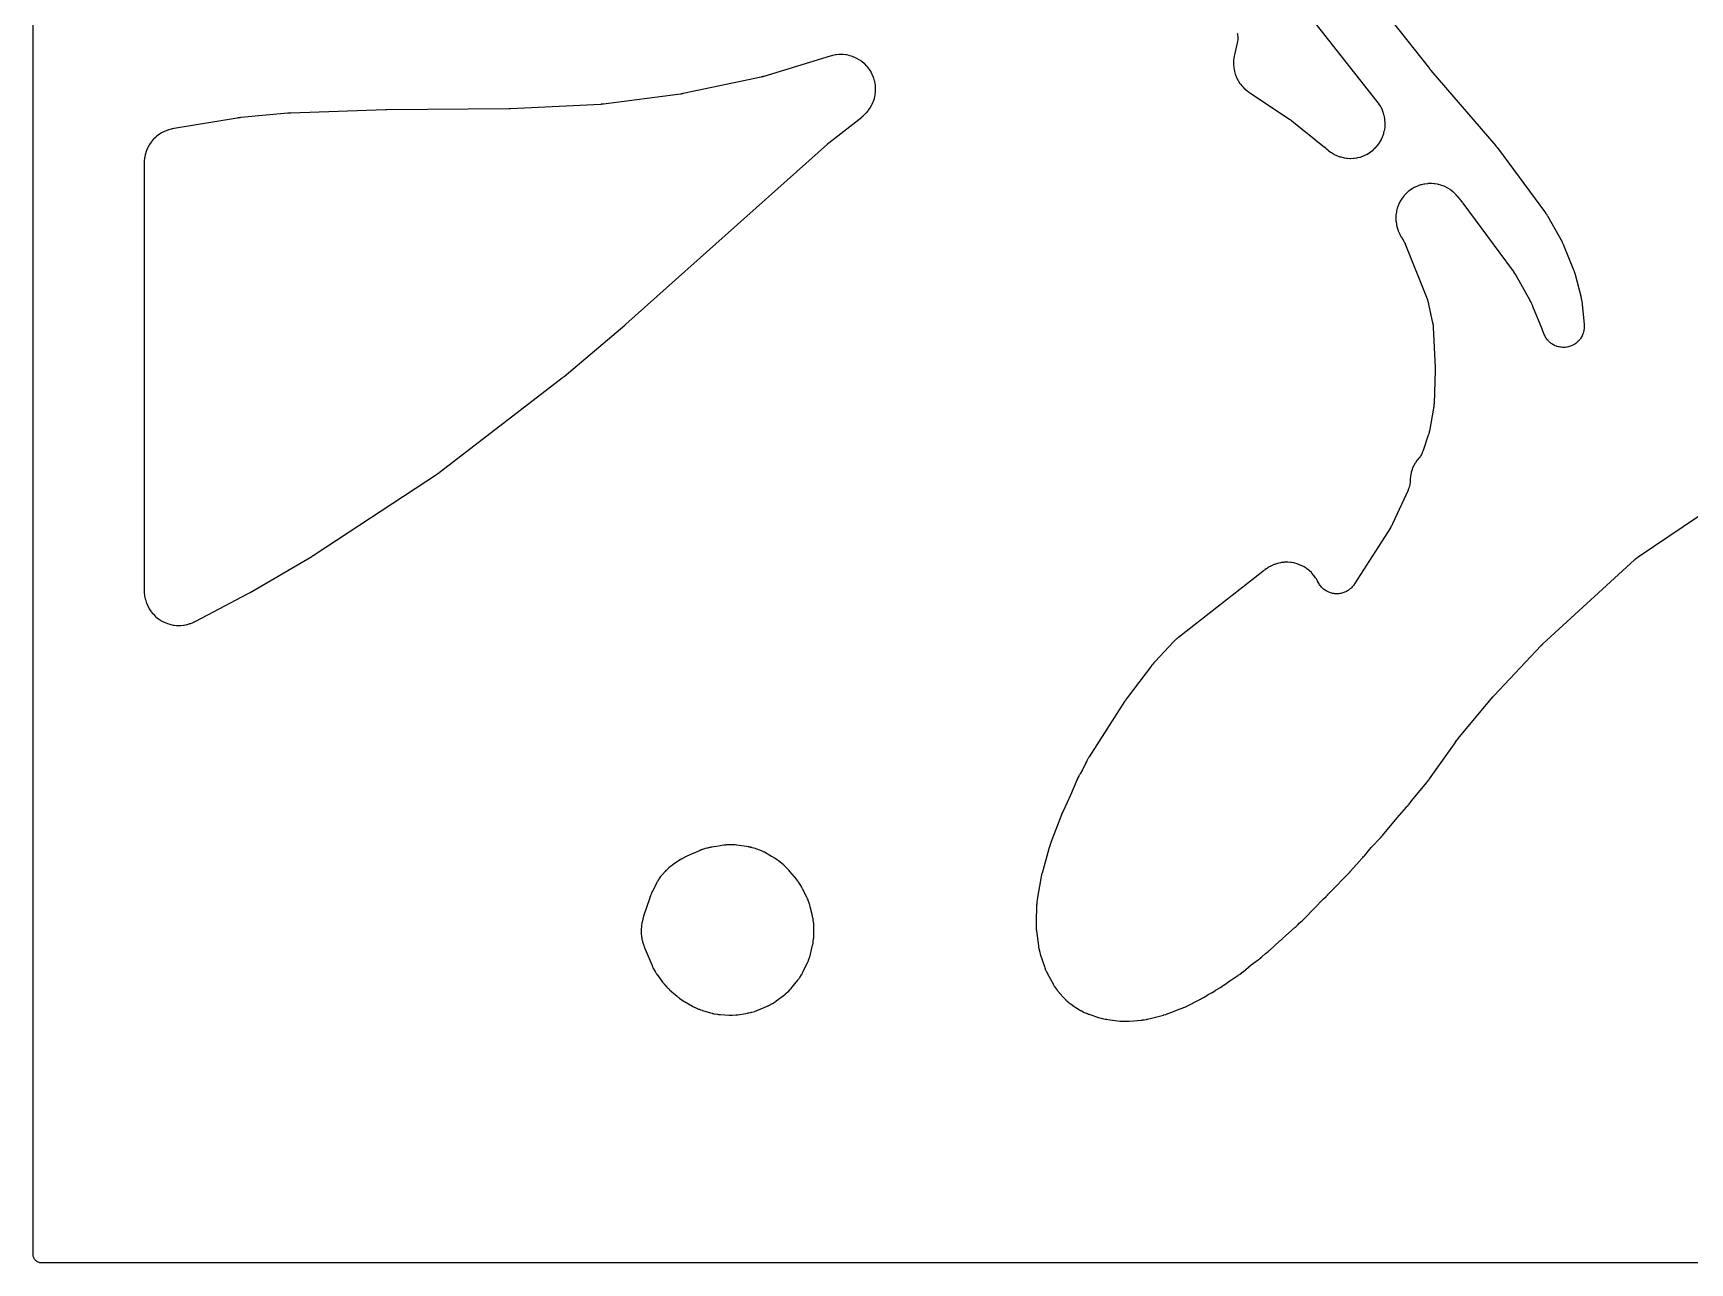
# Model space of a CAD drawing. Header units: millimetres. Extents: x 0 to 300, y 0 to 300.
# Drawn here: x -0.1 to 119.3, y -0.1 to 88.5 of the extents above; entities that cross this region are included whole.
import ezdxf

# ---------------------------------------------------------------- set-up
doc = ezdxf.new("R2010")
doc.units = ezdxf.units.MM
doc.layers.add('CUT', color=7, linetype='CONTINUOUS')

msp = doc.modelspace()

# ---------------------------------------------------------------- linework, layer by layer
at = {"layer": 'CUT'}
for points in [[(298.5289, -0.0625), (1.4375, -0.0625), (0.5522, -0.0625), (0.4788, -0.0589), (0.4206, -0.0503), (0.3635, -0.036), (0.3082, -0.0162), (0.255, 0.009), (0.2046, 0.0392), (0.1573, 0.0743), (0.1137, 0.1137), (0.0743, 0.1573), (0.0392, 0.2046), (0.009, 0.255), (-0.0162, 0.3082), (-0.036, 0.3635), (-0.0503, 0.4206), (-0.0589, 0.4788), (-0.0625, 0.5522), (-0.0625, 1.4375), (-0.0625, 298.5625)], [(93.824, 94.4765), (100.5431, 85.9552), (100.5469, 85.9504), (100.5733, 85.9176), (100.5774, 85.9126), (100.6109, 85.872), (100.6149, 85.8671), (100.6417, 85.8353), (100.6461, 85.8301), (105.3306, 80.3867), (105.3354, 80.3811), (105.3466, 80.3679), (105.3514, 80.3622), (105.3633, 80.3478), (105.3738, 80.335), (105.3979, 80.3049), (105.4081, 80.292), (105.4153, 80.2827), (105.4208, 80.2755), (105.4336, 80.2585), (105.439, 80.2513), (108.9062, 75.5676), (108.9096, 75.5629), (108.9154, 75.5551), (108.9314, 75.5325), (108.9597, 75.4911), (108.9718, 75.4729), (108.9854, 75.452), (108.989, 75.4463), (108.9917, 75.4421), (109.0065, 75.4181), (109.0344, 75.3712), (109.0465, 75.3503), (110.0976, 73.4716), (110.1003, 73.4666), (110.1049, 73.4583), (110.1175, 73.4346), (110.1397, 73.3913), (110.1492, 73.3723), (110.1597, 73.3505), (110.1625, 73.3446), (110.1646, 73.3403), (110.176, 73.3153), (110.1972, 73.2668), (110.2064, 73.2452), (110.9296, 71.4683), (110.9318, 71.4628), (110.9355, 71.4535), (110.9457, 71.4269), (110.9632, 71.3785), (110.9706, 71.3572), (110.9788, 71.3329), (110.981, 71.3263), (110.9825, 71.3215), (110.9911, 71.2938), (111.0068, 71.2399), (111.0134, 71.2159), (111.4709, 69.4661), (111.4729, 69.4585), (111.4746, 69.4516), (111.4872, 69.3938), (111.5079, 69.2808), (111.5168, 69.2205), (111.5172, 69.2176), (111.5182, 69.2083), (111.6899, 67.5501), (111.6933, 67.5064), (111.6977, 67.4262), (111.6982, 67.3385), (111.6957, 67.2802), (111.6876, 67.1929), (111.6795, 67.1351), (111.663, 67.049), (111.6492, 66.9923), (111.6244, 66.9082), (111.6052, 66.8531), (111.5724, 66.7718), (111.5479, 66.7188), (111.5073, 66.6411), (111.4777, 66.5908), (111.4298, 66.5174), (111.3955, 66.4702), (111.3406, 66.4018), (111.3019, 66.3582), (111.2406, 66.2955), (111.1978, 66.2558), (111.1307, 66.1993), (111.0843, 66.164), (111.012, 66.1143), (110.9624, 66.0837), (110.8856, 66.0413), (110.8332, 66.0156), (110.7527, 65.9809), (110.6981, 65.9605), (110.6146, 65.9338), (110.5582, 65.9187), (110.4725, 65.9003), (110.4149, 65.8908), (110.3278, 65.8808), (110.2696, 65.8769), (110.1819, 65.8754), (110.1236, 65.8773), (110.0362, 65.8843), (109.9783, 65.8918), (109.892, 65.9073), (109.8352, 65.9204), (109.7508, 65.9442), (109.6955, 65.9628), (109.6138, 65.9947), (109.5606, 66.0186), (109.4824, 66.0583), (109.4317, 66.0873), (109.3578, 66.1344), (109.3102, 66.1682), (109.2412, 66.2223), (109.1971, 66.2605), (109.1337, 66.321), (109.0935, 66.3634), (109.0363, 66.4298), (109.0004, 66.4758), (108.95, 66.5475), (108.9188, 66.5968), (108.8755, 66.6731), (108.8492, 66.7252), (108.8136, 66.8053), (108.7846, 66.8802), (108.7698, 66.9214), (108.7668, 66.9303), (108.7653, 66.9349), (108.7625, 66.9433), (108.748, 66.9868), (108.7415, 67.0053), (108.6973, 67.1251), (108.6902, 67.1435), (108.0045, 68.8286), (107.9972, 68.8457), (107.9484, 68.9557), (107.9406, 68.9726), (107.8752, 69.1087), (107.8669, 69.1253), (107.8114, 69.2322), (107.8026, 69.2485), (106.7921, 71.0551), (106.7825, 71.0716), (106.7185, 71.1778), (106.7084, 71.194), (106.624, 71.3247), (106.6134, 71.3406), (106.5428, 71.4426), (106.5317, 71.4581), (102.9669, 76.2738), (102.9668, 76.2739), (102.9606, 76.2821), (102.9168, 76.3392), (102.9099, 76.348), (102.854, 76.4181), (102.8472, 76.4266), (102.8019, 76.4813), (102.7945, 76.4901), (102.5555, 76.768), (102.5456, 76.7792), (102.481, 76.8507), (102.4709, 76.8615), (102.431, 76.9035), (102.41, 76.9245), (102.2725, 77.0556), (102.2276, 77.0944), (102.0798, 77.2097), (102.0313, 77.2438), (101.8728, 77.344), (101.8212, 77.3732), (101.6536, 77.4572), (101.5993, 77.4811), (101.4243, 77.5482), (101.3679, 77.5667), (101.1871, 77.6161), (101.1292, 77.6289), (100.9444, 77.6603), (100.8855, 77.6673), (100.6985, 77.6803), (100.6392, 77.6815), (100.4518, 77.676), (100.3927, 77.6713), (100.2068, 77.6473), (100.1484, 77.6368), (99.9657, 77.5945), (99.9087, 77.5783), (99.7311, 77.5182), (99.6759, 77.4965), (99.5052, 77.4192), (99.4524, 77.3921), (99.2901, 77.2983), (99.2403, 77.2661), (99.088, 77.1568), (99.0416, 77.1198), (98.9009, 76.996), (98.8584, 76.9547), (98.7305, 76.8175), (98.6923, 76.7722), (98.5786, 76.6231), (98.5451, 76.5742), (98.4467, 76.4147), (98.4181, 76.3627), (98.3359, 76.1942), (98.3126, 76.1397), (98.2475, 75.9639), (98.2297, 75.9073), (98.1822, 75.726), (98.1701, 75.6679), (98.1408, 75.4828), (98.1344, 75.4238), (98.1235, 75.2366), (98.123, 75.1773), (98.1306, 74.99), (98.136, 74.931), (98.1621, 74.7453), (98.1732, 74.6871), (98.2175, 74.5049), (98.2343, 74.4481), (98.2964, 74.2712), (98.3187, 74.2162), (98.3991, 74.044), (98.4123, 74.0174), (98.4393, 73.9662), (98.4464, 73.9532), (98.4935, 73.8691), (98.5009, 73.8562), (98.501, 73.8561), (98.6919, 73.534), (98.6955, 73.5279), (98.7037, 73.5138), (98.7072, 73.5077), (98.7087, 73.5051), (98.722, 73.4809), (98.7522, 73.4242), (98.7624, 73.4042), (98.7774, 73.3725), (98.81, 73.2994), (98.8235, 73.2676), (100.3347, 69.4999), (100.3381, 69.4914), (100.3435, 69.4773), (100.356, 69.4433), (100.3759, 69.3854), (100.3843, 69.3596), (100.3852, 69.3568), (100.3929, 69.3308), (100.4093, 69.2717), (100.4182, 69.2366), (100.4217, 69.222), (100.4237, 69.2132), (100.7739, 67.6504), (100.776, 67.6408), (100.7794, 67.6249), (100.7867, 67.5863), (100.7977, 67.5206), (100.8021, 67.4915), (100.8025, 67.4883), (100.806, 67.4591), (100.8127, 67.3928), (100.8157, 67.3537), (100.8167, 67.3373), (100.8172, 67.3275), (100.9512, 64.4013), (100.9515, 64.394), (100.9522, 64.3772), (100.9524, 64.3699), (100.9529, 64.353), (100.9531, 64.344), (100.9535, 64.323), (100.9537, 64.314), (100.9538, 64.2982), (100.9539, 64.2894), (100.9539, 64.2689), (100.9538, 64.2601), (100.9538, 64.255), (100.9536, 64.2445), (100.9531, 64.2199), (100.9528, 64.2094), (100.8739, 61.8394), (100.8732, 61.8229), (100.8712, 61.7845), (100.8702, 61.7681), (100.8688, 61.7484), (100.8676, 61.7321), (100.8642, 61.6941), (100.8626, 61.6779), (100.8596, 61.6491), (100.8577, 61.6328), (100.8529, 61.5949), (100.8508, 61.5787), (100.8479, 61.5589), (100.8454, 61.5428), (100.8393, 61.505), (100.8366, 61.4889), (100.5398, 59.8481), (100.5385, 59.8411), (100.5354, 59.8248), (100.5341, 59.8178), (100.5335, 59.8148), (100.5276, 59.7875), (100.5131, 59.724), (100.5076, 59.702), (100.498, 59.6678), (100.4744, 59.5903), (100.4636, 59.5571), (100.0579, 58.3901), (100.0456, 58.3572), (100.0181, 58.2881), (99.9846, 58.2141), (99.9601, 58.1659), (99.9201, 58.0952), (99.8914, 58.0494), (99.8452, 57.9826), (99.8001, 57.9234), (99.7748, 57.8917), (99.6706, 57.7669), (99.6347, 57.7191), (99.5286, 57.5628), (99.4976, 57.5118), (99.4077, 57.3457), (99.3819, 57.2918), (99.3089, 57.1176), (99.2886, 57.0614), (99.2333, 56.8808), (99.2186, 56.8229), (99.1816, 56.6376), (99.1728, 56.5786), (99.1543, 56.3906), (99.1515, 56.3309), (99.1516, 56.2812), (99.1503, 56.2325), (99.1457, 56.1433), (99.1353, 56.0464), (99.1249, 55.9824), (99.1041, 55.8872), (99.0869, 55.8246), (99.0559, 55.7322), (99.023, 55.6492), (99.0038, 55.6044), (97.8852, 53.1764), (97.8786, 53.1625), (97.863, 53.1301), (97.8563, 53.1163), (97.8478, 53.0995), (97.8408, 53.0858), (97.8241, 53.054), (97.8168, 53.0404), (97.8038, 53.0166), (97.7963, 53.0031), (97.7785, 52.9719), (97.7708, 52.9586), (97.7613, 52.9424), (97.7533, 52.9293), (97.7345, 52.8987), (97.7263, 52.8856), (95.1411, 48.8394), (95.1166, 48.803), (95.07, 48.7374), (95.0157, 48.6683), (94.9773, 48.6241), (94.9165, 48.5607), (94.8741, 48.5204), (94.8074, 48.4632), (94.7612, 48.4273), (94.6892, 48.3769), (94.6398, 48.3457), (94.5632, 48.3025), (94.511, 48.2763), (94.4306, 48.2408), (94.376, 48.2198), (94.2926, 48.1922), (94.2362, 48.1767), (94.1505, 48.1574), (94.0928, 48.1474), (94.0056, 48.1366), (93.9473, 48.1323), (93.8595, 48.13), (93.801, 48.1314), (93.7133, 48.1377), (93.6553, 48.1448), (93.5687, 48.1597), (93.5116, 48.1724), (93.4268, 48.1956), (93.3712, 48.2138), (93.2892, 48.2452), (93.2356, 48.2687), (93.157, 48.308), (93.106, 48.3366), (93.0316, 48.3833), (92.9836, 48.4168), (92.9141, 48.4706), (92.8697, 48.5086), (92.8057, 48.5689), (92.7652, 48.611), (92.7074, 48.6772), (92.6712, 48.7231), (92.6202, 48.7947), (92.5886, 48.8439), (92.5448, 48.9201), (92.5069, 48.9942), (92.4947, 49.019), (92.4899, 49.029), (92.4679, 49.0712), (92.3762, 49.2308), (92.3446, 49.28), (92.2374, 49.4305), (92.2011, 49.4764), (92.0797, 49.6158), (92.0392, 49.658), (91.9048, 49.7849), (91.8604, 49.823), (91.7143, 49.9362), (91.6664, 49.9697), (91.5099, 50.0682), (91.459, 50.0969), (91.2937, 50.1797), (91.2402, 50.2033), (91.0676, 50.2696), (91.0121, 50.2879), (90.8339, 50.337), (90.7768, 50.3498), (90.5947, 50.3814), (90.5367, 50.3886), (90.3523, 50.4023), (90.2938, 50.4038), (90.109, 50.3995), (90.0507, 50.3953), (89.8672, 50.3731), (89.8096, 50.3632), (89.6291, 50.3232), (89.5727, 50.3078), (89.397, 50.2504), (89.3423, 50.2296), (89.173, 50.1553), (89.1207, 50.1293), (88.9572, 50.0377), (88.932, 50.0228), (88.8836, 49.9925), (88.8713, 49.9846), (88.792, 49.9322), (88.7799, 49.924), (88.7047, 49.8716), (88.6982, 49.8671), (88.6535, 49.835), (88.6466, 49.83), (88.5914, 49.7893), (88.5848, 49.7843), (88.5416, 49.7516), (88.5346, 49.7462), (82.4565, 44.9884), (82.448, 44.9816), (82.3892, 44.9339), (82.3805, 44.9267), (82.3426, 44.8947), (82.3246, 44.8789), (82.2146, 44.7783), (82.1979, 44.7624), (82.1695, 44.7344), (82.1619, 44.7267), (82.1096, 44.6731), (82.1012, 44.6643), (80.7735, 43.2483), (80.7629, 43.2367), (80.6952, 43.1607), (80.685, 43.1488), (80.6026, 43.0512), (80.5926, 43.0391), (80.529, 42.9596), (80.5194, 42.9472), (78.764, 40.6321), (78.7503, 40.614), (78.7436, 40.6051), (78.6981, 40.5427), (78.6912, 40.533), (78.636, 40.4541), (78.6294, 40.4445), (78.587, 40.3813), (78.5802, 40.3708), (76.0218, 36.3804), (76.0116, 36.3639), (75.9468, 36.2553), (75.9371, 36.2385), (75.8604, 36.0997), (75.8512, 36.0825), (75.7937, 35.97), (75.7851, 35.9525), (75.551, 35.4559), (75.3664, 35.1565), (75.3606, 35.1469), (75.3205, 35.0791), (75.3146, 35.0689), (75.2892, 35.0239), (75.2774, 35.002), (75.2068, 34.8639), (75.1963, 34.8423), (75.1789, 34.8046), (75.1742, 34.7944), (75.1429, 34.7231), (75.1379, 34.7114), (74.6829, 33.6137), (74.147, 32.4767), (74.1426, 32.4671), (74.1127, 32.4006), (74.1082, 32.3903), (74.0724, 32.3066), (74.0681, 32.2964), (74.0411, 32.2298), (74.0367, 32.2188), (73.2646, 30.205), (73.2572, 30.1848), (73.2178, 30.0698), (73.2169, 30.0674), (73.2108, 30.0504), (73.1626, 29.911), (73.1569, 29.8938), (73.1219, 29.7815), (73.1168, 29.7642), (72.6283, 28.0152), (72.6243, 27.9999), (72.5992, 27.9001), (72.5956, 27.8846), (72.5674, 27.7585), (72.5642, 27.743), (72.5444, 27.642), (72.5416, 27.6264), (72.2844, 26.0981), (72.2813, 26.0778), (72.2637, 25.9458), (72.2614, 25.9254), (72.245, 25.7591), (72.2433, 25.7387), (72.2347, 25.6058), (72.2338, 25.5853), (72.2038, 24.5875), (72.1977, 24.4004), (72.1974, 24.388), (72.1971, 24.3658), (72.1971, 24.3653), (72.1969, 24.3531), (72.1961, 24.2739), (72.1961, 24.2617), (72.1966, 24.2141), (72.1973, 24.1897), (72.2055, 24.0316), (72.2072, 24.0073), (72.2116, 23.9598), (72.2128, 23.9477), (72.2217, 23.869), (72.2231, 23.8569), (72.3671, 22.7766), (72.369, 22.7629), (72.3829, 22.6744), (72.3852, 22.6608), (72.3948, 22.6077), (72.4003, 22.5807), (72.4401, 22.406), (72.4469, 22.3793), (72.4613, 22.3274), (72.4651, 22.3141), (72.4656, 22.3127), (72.4706, 22.2945), (72.4745, 22.2812), (72.5005, 22.1952), (72.5047, 22.182), (72.7988, 21.2865), (72.8033, 21.2734), (72.8332, 21.189), (72.8379, 21.1761), (72.857, 21.1258), (72.8674, 21.1002), (72.9386, 20.936), (72.9502, 20.911), (72.9738, 20.8626), (72.98, 20.8503), (73.0212, 20.7708), (73.0277, 20.7586), (73.4484, 19.9905), (73.4571, 19.9752), (73.5148, 19.8768), (73.5239, 19.8618), (73.5602, 19.8038), (73.5797, 19.7746), (73.7118, 19.5888), (73.733, 19.5608), (73.7759, 19.5074), (73.7871, 19.4939), (73.8611, 19.4071), (73.8726, 19.3939), (74.2246, 19.0047), (74.2335, 18.995), (74.2925, 18.9326), (74.3016, 18.9231), (74.3379, 18.8864), (74.3568, 18.8681), (74.4809, 18.753), (74.5211, 18.7189), (74.6548, 18.6152), (74.676, 18.5995), (74.7181, 18.5697), (74.729, 18.5622), (74.8001, 18.5142), (74.8111, 18.5069), (75.33, 18.1731), (75.3408, 18.1663), (75.411, 18.1232), (75.4218, 18.1167), (75.4646, 18.0917), (75.4867, 18.0794), (75.6302, 18.0033), (75.676, 17.9815), (75.8254, 17.9179), (75.8489, 17.9084), (75.8953, 17.891), (75.9072, 17.8866), (75.9848, 17.8592), (75.9968, 17.8551), (76.7759, 17.5984), (76.79, 17.594), (76.882, 17.5662), (76.8962, 17.562), (76.9519, 17.5467), (76.9806, 17.5396), (77.168, 17.4977), (77.197, 17.492), (77.2539, 17.4822), (77.2685, 17.4798), (77.3636, 17.4659), (77.3783, 17.4639), (78.2481, 17.358), (78.2638, 17.3563), (78.3658, 17.3466), (78.3815, 17.3454), (78.4429, 17.3411), (78.4744, 17.3398), (78.6792, 17.3365), (78.7107, 17.3369), (78.7722, 17.3391), (78.788, 17.3399), (78.8902, 17.3463), (78.9059, 17.3475), (79.8265, 17.4298), (79.8387, 17.431), (79.9176, 17.4396), (79.9297, 17.4411), (79.977, 17.4473), (80.0012, 17.4509), (80.1576, 17.4779), (80.1816, 17.4825), (80.2283, 17.4925), (80.2402, 17.4952), (80.3175, 17.5134), (80.3293, 17.5164), (81.3794, 17.7867), (81.3991, 17.7921), (81.5268, 17.8297), (81.5463, 17.8358), (81.7048, 17.8884), (81.7241, 17.8951), (81.8489, 17.9413), (81.868, 17.9487), (82.5108, 18.2118), (82.662, 18.2614), (82.6757, 18.2661), (82.7641, 18.2975), (82.7777, 18.3025), (82.8304, 18.3226), (82.8571, 18.3336), (83.0289, 18.4089), (83.0551, 18.4212), (83.1056, 18.4463), (83.1185, 18.4529), (83.2015, 18.4967), (83.205, 18.4986), (83.2462, 18.5169), (83.2624, 18.5244), (83.394, 18.5876), (83.41, 18.5956), (83.5132, 18.6491), (83.529, 18.6576), (83.8652, 18.8447), (83.9752, 18.8939), (83.985, 18.8984), (84.0535, 18.9305), (84.0637, 18.9354), (84.1082, 18.9573), (84.1294, 18.9682), (84.2603, 19.0392), (84.2803, 19.0506), (84.3146, 19.0709), (84.3238, 19.0765), (84.3874, 19.1158), (84.3977, 19.1223), (84.6064, 19.2572), (84.8382, 19.3862), (84.8546, 19.3957), (84.9605, 19.459), (84.9766, 19.469), (85.1069, 19.5527), (85.1227, 19.5632), (85.1743, 19.5988), (85.3294, 19.6854), (85.3457, 19.6949), (85.4512, 19.7583), (85.4673, 19.7683), (85.597, 19.8519), (85.6127, 19.8624), (85.714, 19.9323), (85.7294, 19.9433), (86.1599, 20.261), (86.747, 20.6403), (86.762, 20.6504), (86.8584, 20.7169), (86.8731, 20.7273), (86.9916, 20.8144), (87.0059, 20.8253), (87.0982, 20.8974), (87.1122, 20.9088), (87.697, 21.3952), (88.2071, 21.7717), (88.2184, 21.7802), (88.2908, 21.8363), (88.3018, 21.8451), (88.3911, 21.9177), (88.402, 21.9267), (88.4717, 21.9862), (88.4823, 21.9954), (88.7014, 22.1915), (88.7284, 22.2113), (88.7399, 22.2199), (88.8135, 22.2769), (88.8247, 22.2858), (88.9154, 22.3594), (88.9264, 22.3686), (88.9973, 22.429), (89.0081, 22.4384), (89.7726, 23.1224), (89.8154, 23.1593), (89.8238, 23.1667), (89.8917, 23.2275), (89.8999, 23.235), (89.9392, 23.2715), (90.8731, 24.107), (90.8806, 24.1139), (90.9329, 24.1622), (90.9409, 24.1698), (91.0049, 24.2312), (91.0126, 24.2388), (91.0623, 24.2882), (91.0703, 24.2964), (91.1693, 24.3989), (91.3905, 24.5967), (91.3976, 24.6031), (91.4466, 24.6484), (91.4541, 24.6555), (91.5143, 24.713), (91.5215, 24.72), (91.5683, 24.7663), (91.5759, 24.7739), (92.92, 26.1515), (93.1033, 26.3286), (93.1091, 26.3343), (93.1492, 26.3742), (93.1554, 26.3803), (93.2046, 26.4307), (93.2106, 26.4369), (93.2489, 26.4772), (93.2552, 26.4839), (93.4423, 26.6868), (94.713, 27.9891), (94.7184, 27.9947), (94.7556, 28.0339), (94.7613, 28.04), (94.8071, 28.0895), (94.8126, 28.0955), (94.8482, 28.1351), (94.854, 28.1416), (95.4783, 28.8563), (95.693, 29.0783), (95.6993, 29.0849), (95.7425, 29.131), (95.7491, 29.1382), (95.8021, 29.1965), (95.8085, 29.2037), (95.8496, 29.2504), (95.8563, 29.2582), (96.3542, 29.8444), (97.0368, 30.5847), (97.0416, 30.5899), (97.074, 30.6259), (97.079, 30.6315), (97.119, 30.677), (97.1238, 30.6825), (97.1549, 30.7189), (97.16, 30.7248), (98.213, 31.9865), (98.8967, 32.7691), (98.9026, 32.776), (98.9434, 32.8241), (98.9496, 32.8316), (98.9995, 32.8924), (99.0055, 32.8998), (99.0441, 32.9485), (99.0504, 32.9565), (99.3616, 33.3627), (100.3464, 34.5426), (100.3533, 34.5511), (100.4011, 34.6105), (100.4083, 34.6197), (100.4664, 34.6949), (100.4734, 34.704), (100.5181, 34.7643), (100.5253, 34.7743), (100.5367, 34.7902), (100.5375, 34.7914), (102.3447, 37.3339), (102.5026, 37.5561), (102.5067, 37.5617), (102.5162, 37.5748), (102.5202, 37.5804), (102.5301, 37.5938), (102.5351, 37.6007), (102.5471, 37.6166), (102.5522, 37.6234), (102.5583, 37.6313), (102.5635, 37.6381), (102.5758, 37.6539), (102.5811, 37.6606), (102.5838, 37.6641), (102.5902, 37.672), (102.6051, 37.6903), (102.6115, 37.6982), (105.1071, 40.6983), (105.1109, 40.7028), (105.1198, 40.7134), (105.1236, 40.7179), (105.1326, 40.7285), (105.1374, 40.7339), (105.1484, 40.7467), (105.1531, 40.7521), (105.1587, 40.7583), (105.1635, 40.7637), (105.1748, 40.7763), (105.1796, 40.7817), (105.1821, 40.7844), (105.1879, 40.7907), (105.2015, 40.8053), (105.2073, 40.8116), (108.6054, 44.4002), (108.6098, 44.4049), (108.6201, 44.4157), (108.6246, 44.4203), (108.6352, 44.4312), (108.6407, 44.4368), (108.6536, 44.4498), (108.6592, 44.4553), (108.6656, 44.4617), (108.6712, 44.4672), (108.6844, 44.4801), (108.6901, 44.4855), (108.6929, 44.4883), (108.6997, 44.4947), (108.7156, 44.5096), (108.7224, 44.5159), (115.3156, 50.5696), (115.3279, 50.5806), (115.3566, 50.6061), (115.369, 50.6169), (115.3842, 50.6299), (115.3968, 50.6404), (115.4265, 50.6647), (115.4392, 50.6751), (115.454, 50.6867), (115.467, 50.6968), (115.4975, 50.7201), (115.5106, 50.7299), (115.5268, 50.7418), (115.5401, 50.7514), (115.5715, 50.7735), (115.585, 50.7829), (119.9217, 53.7284)], [(86.6948, 88.5231), (86.7146, 88.4284), (86.7243, 88.3648), (86.7339, 88.2686), (86.7367, 88.2043), (86.7359, 88.1077), (86.7318, 88.0434), (86.7206, 87.9474), (86.7056, 87.8601), (86.6961, 87.8127), (86.5015, 86.9584), (86.4983, 86.9436), (86.4789, 86.8473), (86.4761, 86.8325), (86.4659, 86.7744), (86.4615, 86.7445), (86.4377, 86.5523), (86.4333, 86.4921), (86.429, 86.3012), (86.4306, 86.2408), (86.4456, 86.0504), (86.4533, 85.9904), (86.4873, 85.8025), (86.501, 85.7437), (86.5538, 85.5601), (86.5733, 85.503), (86.6443, 85.3256), (86.6695, 85.2707), (86.7579, 85.1014), (86.7885, 85.0494), (86.8935, 84.8898), (86.9292, 84.8411), (87.0496, 84.6929), (87.0901, 84.648), (87.2248, 84.5127), (87.2696, 84.4721), (87.4193, 84.3493), (87.4431, 84.3307), (87.4906, 84.2957), (87.5029, 84.2869), (87.5833, 84.2305), (87.5958, 84.222), (90.4607, 82.3204), (90.4691, 82.3148), (90.4887, 82.3014), (90.4971, 82.2957), (90.5073, 82.2886), (90.5156, 82.2827), (90.5349, 82.2689), (90.5432, 82.263), (90.5577, 82.2523), (90.5659, 82.2463), (90.5849, 82.2321), (90.593, 82.2259), (90.6028, 82.2184), (90.6109, 82.2121), (90.6295, 82.1975), (90.6375, 82.1912), (92.9938, 80.2999), (93.0023, 80.293), (93.0219, 80.2769), (93.0303, 80.2699), (93.0404, 80.2613), (93.0487, 80.2543), (93.068, 80.2376), (93.0762, 80.2305), (93.0943, 80.2145), (93.1949, 80.1252), (93.2069, 80.1147), (93.2502, 80.0784), (93.2736, 80.0597), (93.426, 79.9439), (93.4753, 79.9102), (93.6363, 79.8116), (93.6887, 79.783), (93.8587, 79.7008), (93.9137, 79.6775), (94.091, 79.6126), (94.1481, 79.5949), (94.3309, 79.548), (94.3895, 79.5361), (94.5761, 79.5076), (94.6355, 79.5015), (94.8241, 79.4917), (94.8838, 79.4916), (95.0724, 79.5006), (95.1318, 79.5064), (95.3186, 79.5341), (95.3772, 79.5458), (95.5603, 79.5919), (95.6174, 79.6094), (95.795, 79.6735), (95.8501, 79.6966), (96.0204, 79.778), (96.0729, 79.8064), (96.2343, 79.9044), (96.2838, 79.9379), (96.4346, 80.0514), (96.4805, 80.0897), (96.6193, 80.2176), (96.6612, 80.2603), (96.7866, 80.4014), (96.824, 80.448), (96.9347, 80.6009), (96.9673, 80.6509), (97.0623, 80.8141), (97.0898, 80.8671), (97.1681, 81.0389), (97.1901, 81.0944), (97.251, 81.2732), (97.2674, 81.3306), (97.3102, 81.5145), (97.3208, 81.5733), (97.3451, 81.7605), (97.3498, 81.82), (97.3553, 82.0088), (97.3541, 82.0685), (97.3409, 82.2568), (97.3337, 82.3161), (97.3018, 82.5022), (97.2888, 82.5605), (97.2386, 82.7425), (97.2198, 82.7992), (97.1518, 82.9753), (97.1275, 83.0299), (97.0422, 83.1983), (97.0126, 83.2502), (96.9096, 83.4116), (96.8929, 83.4363), (96.8592, 83.4839), (96.8504, 83.4959), (96.7922, 83.5736), (96.7831, 83.5855), (91.0586, 90.8454)]]:
    msp.add_lwpolyline(points, dxfattribs=at)
for points in [[(8.0228, 47.7113), (8.0765, 47.5337), (8.0962, 47.4784), (8.167, 47.3068), (8.1921, 47.2537), (8.2793, 47.09), (8.3094, 47.0396), (8.4122, 46.8851), (8.4471, 46.8378), (8.5645, 46.6941), (8.6038, 46.6506), (8.7348, 46.519), (8.7782, 46.4795), (8.9213, 46.3614), (8.9683, 46.3263), (9.1223, 46.2227), (9.1726, 46.1924), (9.336, 46.1043), (9.3889, 46.0791), (9.5601, 46.0074), (9.6153, 45.9874), (9.7927, 45.9329), (9.8496, 45.9184), (10.0315, 45.8814), (10.0895, 45.8725), (10.2741, 45.8535), (10.3327, 45.8504), (10.5183, 45.8495), (10.5769, 45.8521), (10.7617, 45.8693), (10.8198, 45.8776), (11.002, 45.9128), (11.059, 45.9268), (11.2369, 45.9796), (11.2923, 45.9991), (11.4666, 46.07), (11.4935, 46.0818), (11.5455, 46.1059), (11.5587, 46.1123), (11.6442, 46.1547), (11.6573, 46.1613), (15.4353, 48.1501), (15.4408, 48.1531), (15.479, 48.1737), (15.4849, 48.1769), (15.5322, 48.2032), (15.5379, 48.2064), (15.5751, 48.2275), (15.5812, 48.231), (20.0102, 50.8186), (20.0167, 50.8224), (20.0618, 50.8495), (20.0687, 50.8538), (20.1245, 50.8883), (20.1312, 50.8926), (20.1749, 50.9205), (20.1821, 50.9251), (29.0625, 56.773), (29.0711, 56.7788), (29.1302, 56.8191), (29.1392, 56.8255), (29.212, 56.8771), (29.2207, 56.8835), (29.2774, 56.9254), (29.2867, 56.9323), (38.061, 63.675), (38.0663, 63.6791), (38.1023, 63.7074), (38.1079, 63.7118), (38.1524, 63.7477), (38.1578, 63.7521), (38.1926, 63.7809), (38.1983, 63.7856), (42.5747, 67.4861), (42.5777, 67.4886), (42.5981, 67.5061), (42.6012, 67.5088), (42.6266, 67.5309), (42.6296, 67.5335), (42.6495, 67.5511), (42.6528, 67.5539), (57.1653, 80.5236), (57.1697, 80.5275), (57.1799, 80.5365), (57.1843, 80.5404), (57.1949, 80.5496), (57.2003, 80.5543), (57.2131, 80.5652), (57.2185, 80.5698), (57.2249, 80.5752), (57.2304, 80.5798), (57.2434, 80.5905), (57.2489, 80.5951), (57.2518, 80.5974), (57.2584, 80.6028), (57.2739, 80.6152), (57.2806, 80.6205), (59.6383, 82.4709), (59.6499, 82.4802), (59.7242, 82.5415), (59.7355, 82.5511), (59.7793, 82.5891), (59.8013, 82.6091), (59.9386, 82.7408), (59.9794, 82.784), (60.1013, 82.9266), (60.1376, 82.9736), (60.2449, 83.1276), (60.2764, 83.1779), (60.3679, 83.3417), (60.3943, 83.3949), (60.4692, 83.567), (60.4902, 83.6225), (60.5477, 83.8012), (60.5631, 83.8585), (60.6027, 84.042), (60.6123, 84.1005), (60.6336, 84.287), (60.6374, 84.3462), (60.6401, 84.5339), (60.6381, 84.5932), (60.6222, 84.7802), (60.6143, 84.8391), (60.5801, 85.0236), (60.5664, 85.0814), (60.5141, 85.2616), (60.4948, 85.3177), (60.4249, 85.4919), (60.4001, 85.5459), (60.3134, 85.7123), (60.2834, 85.7635), (60.1807, 85.9206), (60.1458, 85.9686), (60.028, 86.1147), (59.9885, 86.1591), (59.8569, 86.2928), (59.8132, 86.333), (59.669, 86.4532), (59.6216, 86.4889), (59.4662, 86.5941), (59.4155, 86.625), (59.2505, 86.7144), (59.197, 86.7401), (59.024, 86.8127), (58.9681, 86.833), (58.7888, 86.8882), (58.7313, 86.9028), (58.5473, 86.9401), (58.4886, 86.9489), (58.3019, 86.9678), (58.2426, 86.9708), (58.0549, 86.9712), (57.9956, 86.9683), (57.8088, 86.9501), (57.7501, 86.9414), (57.5635, 86.9043), (57.5345, 86.8978), (57.4783, 86.8837), (57.4639, 86.8799), (57.371, 86.8541), (57.3567, 86.85), (52.5801, 85.3972), (52.5707, 85.3944), (52.5489, 85.388), (52.5395, 85.3854), (52.5281, 85.3821), (52.5187, 85.3796), (52.4967, 85.3737), (52.4873, 85.3712), (52.4764, 85.3684), (52.467, 85.366), (52.4449, 85.3606), (52.4354, 85.3583), (52.4238, 85.3556), (52.4143, 85.3534), (52.3921, 85.3485), (52.3826, 85.3464), (46.7762, 84.1595), (46.7691, 84.158), (46.7526, 84.1547), (46.7455, 84.1533), (46.7286, 84.15), (46.7199, 84.1483), (46.6995, 84.1446), (46.6908, 84.143), (46.6807, 84.1412), (46.6719, 84.1397), (46.6515, 84.1364), (46.6427, 84.135), (46.6382, 84.1343), (46.6278, 84.1328), (46.6035, 84.1293), (46.5931, 84.1279), (41.0372, 83.4029), (41.0299, 83.402), (41.013, 83.4), (41.0058, 83.3991), (40.9885, 83.3971), (40.9796, 83.3962), (40.9589, 83.394), (40.95, 83.3931), (40.9397, 83.3922), (40.9307, 83.3914), (40.9099, 83.3896), (40.9009, 83.3889), (40.8964, 83.3886), (40.8858, 83.3879), (40.8611, 83.3863), (40.8505, 83.3857), (34.3269, 83.0588), (34.3133, 83.0582), (34.2993, 83.0576), (34.2946, 83.0575), (34.2832, 83.057), (34.2783, 83.0569), (34.2726, 83.0567), (34.2676, 83.0566), (34.2561, 83.0563), (34.2518, 83.0562), (34.2426, 83.056), (34.2293, 83.0559), (34.2234, 83.0558), (25.4271, 83.0007), (25.423, 83.0007), (25.3942, 83.0003), (25.3898, 83.0002), (25.3539, 82.9995), (25.3496, 82.9994), (25.3212, 82.9986), (25.3166, 82.9984), (18.4935, 82.7558), (18.4857, 82.7555), (18.4309, 82.7528), (18.4225, 82.7524), (18.3543, 82.7481), (18.346, 82.7475), (18.2921, 82.7434), (18.2833, 82.7426), (14.9065, 82.4333), (14.8962, 82.4323), (14.8245, 82.4245), (14.8134, 82.4232), (14.7243, 82.4118), (14.7135, 82.4103), (14.6432, 82.4), (14.6317, 82.3982), (10.0906, 81.6432), (10.0757, 81.6406), (9.9796, 81.6221), (9.9649, 81.6191), (9.9074, 81.6065), (9.8781, 81.5993), (9.6918, 81.5487), (9.6346, 81.5301), (9.4568, 81.462), (9.4017, 81.4376), (9.2316, 81.3521), (9.1792, 81.3223), (9.0185, 81.2202), (8.9694, 81.1853), (8.8198, 81.0675), (8.7744, 81.028), (8.6373, 80.8958), (8.5961, 80.8518), (8.473, 80.7066), (8.4364, 80.6587), (8.3285, 80.5018), (8.2969, 80.4506), (8.2053, 80.2837), (8.179, 80.2295), (8.1045, 80.0542), (8.0838, 79.9977), (8.0273, 79.8159), (8.0123, 79.7575), (7.9743, 79.5709), (7.9653, 79.5114), (7.9459, 79.3193), (7.9437, 79.2893), (7.9407, 79.2305), (7.9401, 79.2155), (7.9377, 79.1176), (7.9375, 79.1025), (7.9375, 48.4069), (7.9377, 48.3922), (7.94, 48.2968), (7.9406, 48.2822), (7.9434, 48.2249), (7.9455, 48.1956), (7.9639, 48.0084), (7.9725, 47.9503), (8.0086, 47.7683)], [(45.6168, 19.7775), (45.6631, 19.7322), (45.6751, 19.7207), (45.6931, 19.704), (45.6949, 19.7023), (45.7071, 19.6907), (45.7873, 19.6166), (45.7999, 19.6053), (46.1063, 19.3378), (46.3083, 19.1605), (46.3196, 19.1508), (46.3432, 19.1311), (46.3521, 19.1236), (46.3892, 19.0927), (46.3939, 19.0888), (46.395, 19.0879), (46.4249, 19.0631), (46.4362, 19.0539), (46.4808, 19.0186), (46.5041, 19.0011), (46.658, 18.8911), (46.6821, 18.8748), (46.73, 18.844), (46.7388, 18.8385), (46.7596, 18.8251), (46.772, 18.8174), (46.8526, 18.7684), (46.8651, 18.761), (47.4549, 18.4216), (47.47, 18.4132), (47.569, 18.36), (47.5844, 18.352), (47.6447, 18.3218), (47.6761, 18.3072), (47.8824, 18.2183), (47.9145, 18.2056), (47.9779, 18.1825), (47.9943, 18.1768), (48.003, 18.1739), (48.0198, 18.1678), (48.0362, 18.1621), (48.1437, 18.1267), (48.1604, 18.1215), (48.7401, 17.9487), (48.7571, 17.9439), (48.8683, 17.9143), (48.8854, 17.91), (48.921, 17.9017), (48.955, 17.8936), (48.9891, 17.8865), (49.2123, 17.847), (49.2468, 17.842), (49.3144, 17.834), (49.3317, 17.8322), (49.4447, 17.8223), (49.4621, 17.821), (50.087, 17.7842), (50.0898, 17.7841), (50.1069, 17.7833), (50.2181, 17.7799), (50.2353, 17.7797), (50.3021, 17.7795), (50.3363, 17.7805), (50.5585, 17.7928), (50.5926, 17.7957), (50.659, 17.8032), (50.676, 17.8053), (50.6887, 17.8071), (50.6992, 17.8084), (50.716, 17.8106), (50.8254, 17.8265), (50.8422, 17.8292), (51.151, 17.8832), (51.4338, 17.9316), (51.4507, 17.9348), (51.4825, 17.9411), (51.4847, 17.9415), (51.5011, 17.9447), (51.6076, 17.9663), (51.6239, 17.9699), (51.6874, 17.9847), (51.7197, 17.9932), (51.9281, 18.0541), (51.9599, 18.0644), (52.0214, 18.0861), (52.0371, 18.0919), (52.1384, 18.131), (52.1539, 18.1373), (52.1565, 18.1384), (52.7751, 18.397), (52.7752, 18.397), (52.7867, 18.4019), (52.861, 18.4348), (52.8724, 18.44), (52.9167, 18.4608), (52.9392, 18.4718), (53.0816, 18.5459), (53.125, 18.5708), (53.1409, 18.5808), (53.1611, 18.5914), (53.2043, 18.6163), (53.3394, 18.702), (53.3602, 18.7158), (53.4002, 18.7436), (53.4104, 18.7509), (53.476, 18.7985), (53.4861, 18.8059), (54.0629, 19.2431), (54.0726, 19.2506), (54.1353, 19.3002), (54.1449, 19.3079), (54.1819, 19.3384), (54.2006, 19.3545), (54.318, 19.4596), (54.3532, 19.4939), (54.4616, 19.6083), (54.4634, 19.6103), (54.4939, 19.6423), (54.5105, 19.6605), (54.5421, 19.6965), (54.5501, 19.7059), (54.6015, 19.7669), (54.6093, 19.7764), (55.0351, 20.3041), (55.0454, 20.3173), (55.1115, 20.4041), (55.1215, 20.4176), (55.1597, 20.4707), (55.1785, 20.4985), (55.2955, 20.6824), (55.3127, 20.7112), (55.3448, 20.7683), (55.3525, 20.7825), (55.3643, 20.8037), (55.3723, 20.8185), (55.4226, 20.9148), (55.4301, 20.9298), (55.7142, 21.5126), (55.7213, 21.5277), (55.766, 21.6265), (55.7727, 21.6417), (55.7979, 21.7017), (55.81, 21.7328), (55.8827, 21.9369), (55.893, 21.9687), (55.9114, 22.0311), (55.9159, 22.0471), (55.9436, 22.1519), (55.9476, 22.1681), (55.9483, 22.1708), (56.1028, 22.8278), (56.1036, 22.8311), (56.1073, 22.8478), (56.1297, 22.9572), (56.1329, 22.9741), (56.1445, 23.0402), (56.1495, 23.0742), (56.1754, 23.2959), (56.1784, 23.3301), (56.1824, 23.397), (56.1831, 23.4142), (56.1865, 23.5258), (56.1868, 23.543), (56.1879, 24.1363), (56.1877, 24.1543), (56.1843, 24.2716), (56.1836, 24.2897), (56.1817, 24.3212), (56.1812, 24.3326), (56.1769, 24.4034), (56.1736, 24.4397), (56.1449, 24.6744), (56.1394, 24.7104), (56.1265, 24.7802), (56.1229, 24.7981), (56.0979, 24.9137), (56.0938, 24.9315), (55.9313, 25.5872), (55.9273, 25.6023), (55.9002, 25.7005), (55.8959, 25.7155), (55.8781, 25.774), (55.8682, 25.8037), (55.8634, 25.8169), (55.8566, 25.8376), (55.7854, 26.0346), (55.7737, 26.0647), (55.7491, 26.1227), (55.7427, 26.1374), (55.6992, 26.2328), (55.6924, 26.2474), (55.3906, 26.8658), (55.3824, 26.882), (55.3276, 26.9862), (55.3189, 27.0021), (55.2841, 27.0636), (55.2671, 27.0917), (55.2634, 27.0984), (55.2443, 27.1298), (55.1146, 27.3303), (55.0937, 27.3605), (55.0511, 27.4182), (55.04, 27.4328), (54.9661, 27.5267), (54.9545, 27.541), (54.4698, 28.12), (54.4617, 28.1294), (54.4087, 28.1902), (54.4005, 28.1994), (54.3679, 28.2352), (54.3508, 28.2532), (54.3468, 28.2573), (54.3036, 28.3067), (54.2949, 28.3165), (54.2604, 28.3544), (54.2423, 28.3734), (54.1222, 28.4941), (54.1033, 28.5123), (54.0656, 28.547), (54.0558, 28.5557), (53.9919, 28.6121), (53.982, 28.6206), (53.7579, 28.8095), (53.7442, 28.8207), (53.6539, 28.8924), (53.6398, 28.9032), (53.5843, 28.9446), (53.5553, 28.965), (53.3627, 29.0917), (53.3325, 29.1103), (53.2725, 29.1449), (53.257, 29.1535), (53.1555, 29.2082), (53.1397, 29.2163), (53.0266, 29.2729), (52.9368, 29.3339), (52.9223, 29.3434), (52.8652, 29.3799), (52.8354, 29.3977), (52.6384, 29.5079), (52.6076, 29.524), (52.5467, 29.5536), (52.5309, 29.5609), (52.428, 29.6073), (52.412, 29.6142), (52.2326, 29.6888), (52.2156, 29.6956), (52.1045, 29.7378), (52.0873, 29.7441), (52.0199, 29.7674), (51.985, 29.7783), (51.7562, 29.8422), (51.7207, 29.8509), (51.6509, 29.8659), (51.633, 29.8695), (51.516, 29.8908), (51.498, 29.8938), (50.6383, 30.0239), (50.6231, 30.0261), (50.5241, 30.0385), (50.5089, 30.0402), (50.4492, 30.0461), (50.4186, 30.0483), (50.2221, 30.0578), (50.1607, 30.0576), (50.1437, 30.0566), (50.1274, 30.0566), (49.9245, 30.0449), (49.8929, 30.0422), (49.8313, 30.0354), (49.8156, 30.0334), (49.7134, 30.0194), (49.6977, 30.017), (49.1818, 29.932), (48.7841, 29.8691), (48.7696, 29.8666), (48.6751, 29.8493), (48.6606, 29.8464), (48.6215, 29.8383), (48.5998, 29.8342), (48.5875, 29.8318), (48.5394, 29.8218), (48.5149, 29.8161), (48.3586, 29.7767), (48.3104, 29.7624), (48.1579, 29.71), (48.1343, 29.7013), (48.0886, 29.6834), (48.0769, 29.6787), (48.0014, 29.6474), (47.9899, 29.6424), (47.0376, 29.2231), (47.0257, 29.2177), (46.9484, 29.1816), (46.9366, 29.176), (46.8907, 29.1533), (46.8674, 29.1412), (46.7181, 29.0592), (46.6954, 29.046), (46.6516, 29.0194), (46.6405, 29.0125), (46.5686, 28.9667), (46.5576, 28.9595), (46.0137, 28.5956), (46.0034, 28.5886), (45.9372, 28.5423), (45.9271, 28.5351), (45.8879, 28.5064), (45.8681, 28.4913), (45.7435, 28.3921), (45.7059, 28.3595), (45.5899, 28.2503), (45.5721, 28.2328), (45.5382, 28.1981), (45.5296, 28.1891), (45.4743, 28.1302), (45.4659, 28.121), (45.274, 27.9078), (45.2649, 27.8974), (45.2062, 27.829), (45.1973, 27.8184), (45.163, 27.7765), (45.1459, 27.7547), (45.0398, 27.6122), (45.0088, 27.5663), (44.9163, 27.4147), (44.9024, 27.3907), (44.8764, 27.3432), (44.8699, 27.331), (44.8284, 27.251), (44.8222, 27.2387), (44.556, 26.6952), (44.5477, 26.6775), (44.4957, 26.562), (44.488, 26.5441), (44.4275, 26.3972), (44.4204, 26.379), (44.376, 26.2604), (44.3695, 26.242), (43.9223, 24.9168), (43.9172, 24.9012), (43.8859, 24.7992), (43.8813, 24.7834), (43.8642, 24.7217), (43.8563, 24.6898), (43.8106, 24.4815), (43.8044, 24.4493), (43.7941, 24.386), (43.7917, 24.3698), (43.7805, 24.287), (43.7773, 24.2575), (43.7764, 24.2467), (43.7714, 24.2084), (43.7698, 24.195), (43.7636, 24.1367), (43.7621, 24.121), (43.7539, 24.0184), (43.7528, 24.0026), (43.7495, 23.9409), (43.7487, 23.9093), (43.7485, 23.7064), (43.7517, 23.6432), (43.7729, 23.4414), (43.777, 23.41), (43.7867, 23.349), (43.7894, 23.3334), (43.8062, 23.243), (43.8123, 23.2142), (43.8298, 23.1404), (43.8331, 23.1272), (43.8465, 23.0757), (43.854, 23.0495), (43.9065, 22.8804), (43.9152, 22.8546), (43.9332, 22.8045), (43.938, 22.7918), (43.9699, 22.7092), (43.975, 22.6965), (44.5309, 21.3511), (44.538, 21.3347), (44.5856, 21.2286), (44.5931, 21.2123), (44.6236, 21.1495), (44.6401, 21.1178), (44.7538, 20.9151), (44.7722, 20.8844), (44.8099, 20.8257), (44.8198, 20.8108), (44.8855, 20.7149), (44.8959, 20.7003), (45.2959, 20.152), (45.3061, 20.1386), (45.3731, 20.0519), (45.3836, 20.0387), (45.3939, 20.0262), (45.4267, 19.986), (45.4484, 19.9608), (45.5938, 19.8015)]]:
    msp.add_lwpolyline(points, close=True, dxfattribs=at)

doc.saveas('drawing.dxf')
